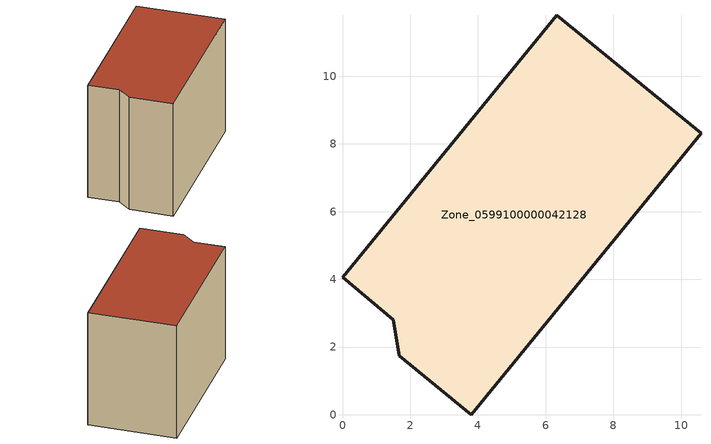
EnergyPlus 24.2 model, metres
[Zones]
Zone_0599100000042128
 floor ground (C_G): 6.32,11.8 10.59,8.31 3.8,0 1.68,1.75 1.5,2.81 0,4.06 z0
 wall outside (C_F): 1.68,1.75 3.8,0 10.59,8.31 6.32,11.8 0,4.06 1.5,2.81 1.68,1.75 z0:7.63
 roof outside (C_R): 6.32,11.8 0,4.06 1.5,2.81 1.68,1.75 3.8,0 10.59,8.31 z7.63
[BUILDING]
Pand.0599100000042128: North Axis=0; Terrain=City; Loads Convergence Tolerance Value=0.04; Temperature Convergence Tolerance Value=0.4; Solar Distribution=FullExterior; Maximum Number of Warmup Days=25; Minimum Number of Warmup Days=1
[Site:Location]
Rotterdam.The.Hague.AP_ZH_NLD Design_Conditions: Latitude=51.96; Longitude=4.45; Time Zone=1; Elevation=-4.5
[SITE:GROUNDTEMPERATURE:BUILDINGSURFACE]
18, 18, 18, 18, 18, 18, 18, 18, 18, 18, 18, 18
[MATERIAL] Thermal Absorptance=0.9; Solar Absorptance=0.7; Visible Absorptance=0.7
Name | Roughness | Thickness | Conductivity | Density | Specific Heat
G.TC.1946 | MediumSmooth | 0.15 | 1 | 540 | 1210
F.TC.1946 | Rough | 0.3 | 0.857143 | 1920 | 840
R.TC.1946 | MediumRough | 0.2 | 0.909091 | 1500 | 1000
[CONSTRUCTION]
C_G: G.TC.1946
C_F: F.TC.1946
C_R: R.TC.1946
[ZONE]
Zone_0599100000042128: Type=1; Multiplier=1; Ceiling Height=Autocalculate; Volume=Autocalculate; Floor Area=autocalculate; Part of Total Floor Area=Yes
[ZONEINFILTRATION:DESIGNFLOWRATE]
Infil_Zone_0599100000042128: Zone or ZoneList or Space or SpaceList=Zone_0599100000042128; Schedule=AlwaysOn; Design Flow Rate Calculation Method=Flow/Area; Flow Rate per Floor Area=0.003; Constant Term Coefficient=1; Temperature Term Coefficient=0; Velocity Term Coefficient=0; Velocity Squared Term Coefficient=0
[HVACTEMPLATE:ZONE:IDEALLOADSAIRSYSTEM]
Zone_0599100000042128: Maximum Heating Supply Air Temperature=50; Minimum Cooling Supply Air Temperature=13; Maximum Heating Supply Air Humidity Ratio=0.0156; Minimum Cooling Supply Air Humidity Ratio=0.0077; Heating Limit=NoLimit; Cooling Limit=NoLimit; Dehumidification Control Type=ConstantSensibleHeatRatio; Cooling Sensible Heat Ratio=0.7; Dehumidification Setpoint=60; Humidification Control Type=None; Humidification Setpoint=30; Outdoor Air Method=None; Outdoor Air Flow Rate per Person=0.00944; Outdoor Air Flow Rate per Zone Floor Area=0; Outdoor Air Flow Rate per Zone=0; Demand Controlled Ventilation Type=None; Outdoor Air Economizer Type=NoEconomizer; Heat Recovery Type=None; Sensible Heat Recovery Effectiveness=0.7; Latent Heat Recovery Effectiveness=0.65
[ZONECONTROL:THERMOSTAT]
ThermostatControl_Zone_0599100000042128: Zone or ZoneList=Zone_0599100000042128; Control Type Schedule=DualSetpointControlType; Control 1=Thermostat_Zone_0599100000042128; Temperature Difference Between Cutout And Setpoint=0
[THERMOSTATSETPOINT:DUALSETPOINT]
Thermostat_Zone_0599100000042128: Heating Setpoint Temperature Schedule=HeatingSetpoint_Zone_0599100000042128; Cooling Setpoint Temperature Schedule=CoolingSetpoint_Zone_0599100000042128
[SCHEDULE:COMPACT]
HeatingSetpoint_Zone_0599100000042128: Through: 12/31, For: AllDays, Until: 24:00, 21
CoolingSetpoint_Zone_0599100000042128: Through: 12/31, For: AllDays, Until: 24:00, 24
DualSetpointControlType: Through: 12/31, For: AllDays, Until: 24:00, 4
AlwaysOn: Through: 12/31, For: AllDays, Until: 24:00, 1
